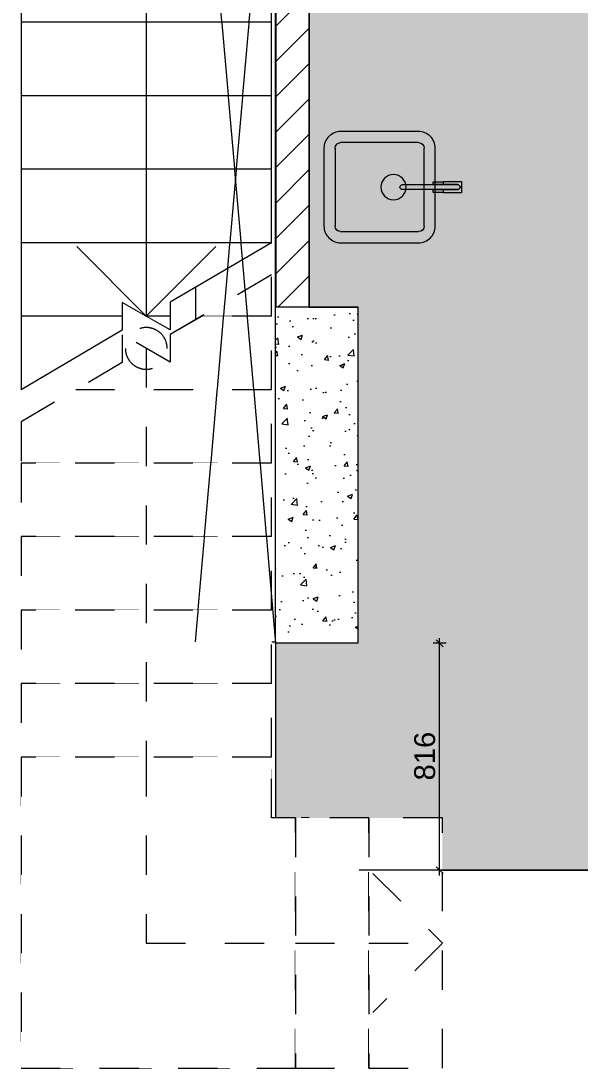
# Model space of a CAD drawing. Header units: millimetres. Extents: x 2336463 to 2579121, y 595385 to 778077.
# Drawn here: x 2436612 to 2438624, y 623808 to 627580 of the extents above; entities that cross this region are included whole.
import ezdxf

# ---------------------------------------------------------------- set-up
doc = ezdxf.new("R2010")
doc.units = ezdxf.units.MM
doc.header["$MEASUREMENT"] = 0
for name, pattern in [('Wipeout_Contour', [1000, 0, -1000]), ('Пунктирная', [88.194442, 0, -88.194442]), ('Штриховая', [282.222223, 141.111112, -141.111112])]:
    doc.linetypes.add(name, pattern=pattern)
for name, color, linetype in [('+возводимые стены', 7, 'Continuous'), ('1 Планировка размеры', 7, 'Continuous'), ('Интерьер - Мебель', 7, 'Continuous'), ('Конструктив - Лестницы', 7, 'Continuous')]:
    doc.layers.add(name, color=color, linetype=linetype)
for name, color, linetype, lineweight in [('+возводимые стены_Ном._пера__1', 7, 'Continuous', 13), ('+возводимые стены_Ном._пера__101', 252, 'Continuous', 5), ('1 Планировка_Ном._пера__1', 7, 'Continuous', 13), ('Интерьер - Мебель_Ном._пера__1', 7, 'Continuous', 13), ('сит план_Ном._пера__1', 7, 'Continuous', 13)]:
    doc.layers.add(name, color=color, linetype=linetype, lineweight=lineweight)
for name, color, linetype, lineweight, true_color in [('+возводимые стены_Ном._пера__119', 7, 'Continuous', 0, 0xdecbcb), ('+возводимые стены_Ном._пера__169', 7, 'Continuous', 5, 0x68b353), ('1 Планировка размеры_Ном._пера__242', 7, 'Continuous', 13, 0x1b55b5), ('Конструктив - Лестницы_Ном._пера__11', 7, 'Continuous', 15, 0x6c80ff)]:
    doc.layers.add(name, color=color, linetype=linetype, lineweight=lineweight, true_color=true_color)
doc.styles.add('СГЕНЕРИР_СТИЛЬ_1', font='arial.ttf')
doc.dimstyles.new('СГЕНЕРИР_СТИЛЬ__1', dxfattribs={"dimtxt": 75, "dimasz": 23.75, "dimexe": 0.18, "dimexo": 300, "dimgap": 0, "dimtad": 1, "dimtih": 1, "dimtoh": 1, "dimdec": 0, "dimzin": 0, "dimdsep": 46, "dimtxsty": 'СГЕНЕРИР_СТИЛЬ_1', "dimblk": 'ARROWHEAD_6', "dimblk1": 'ARROWHEAD_6', "dimblk2": 'ARROWHEAD_6', "dimcen": 0.09, "dimclrd": 256, "dimclre": 256, "dimclrt": 256, "dimazin": 0, "dimtfac": 1, "dimtdec": 4, "dimtmove": 0, "dimatfit": 3, "dimfxl": 0, "dimtolj": 1, "dimtzin": 0, "dimarcsym": 0})
doc.dimstyles.new('СГЕНЕРИР_СТИЛЬ__2', dxfattribs={"dimtxt": 75, "dimasz": 23.75, "dimexe": 0.18, "dimexo": 300, "dimgap": 0, "dimtad": 1, "dimdec": 0, "dimzin": 0, "dimdsep": 46, "dimtxsty": 'СГЕНЕРИР_СТИЛЬ_1', "dimblk": 'ARROWHEAD_6', "dimblk1": 'ARROWHEAD_6', "dimblk2": 'ARROWHEAD_6', "dimcen": 0.09, "dimclrd": 256, "dimclre": 256, "dimclrt": 256, "dimazin": 0, "dimtfac": 1, "dimtdec": 4, "dimtmove": 0, "dimatfit": 3, "dimfxl": 0, "dimtolj": 1, "dimtzin": 0, "dimarcsym": 0})

# ---------------------------------------------------------------- blocks, each defined once
blk = doc.blocks.new('Перекрытие_131', base_point=(2437238.3, 625347.3))
at = {"layer": 'Интерьер - Мебель_Ном._пера__1', "color": 7, "linetype": 'Continuous', "lineweight": 13, "flags": 128}
blk.add_lwpolyline([(2437238.3, 625347.3), (2437526.4, 625347.3), (2437526.4, 628668.1), (2437238.3, 628668.1)], close=True, dxfattribs=at)
blk = doc.blocks.new('Лестница_10', base_point=(2086872, 585813.7))
at = {"layer": 'Конструктив - Лестницы_Ном._пера__11', "color": 171, "linetype": 'Штриховая', "lineweight": 15, "true_color": 0x6c80ff, "flags": 128}
for points in [[(2436611.8, 624897.8), (2436611.8, 623814.1), (2437647.5, 623814.1), (2437647.5, 623839.1), (2436636.8, 623839.1), (2436636.8, 624897.8)], [(2437486.8, 624897.8), (2437486.8, 624689.1), (2437647.5, 624689.1), (2437647.5, 624714.1), (2437511.8, 624714.1), (2437511.8, 624897.8)]]:
    blk.add_lwpolyline(points, close=True, dxfattribs=at)
at = {"color": 254, "linetype": 'Wipeout_Contour', "lineweight": 0, "ltscale": 10066409.17495589}
blk.add_wipeout([(2437511.8, 627840), (2436611.8, 627840), (2436611.8, 627575.7), (2437511.8, 627575.7)], dxfattribs=at).dxf.layer = 'Конструктив - Лестницы'
at = {"layer": 'Конструктив - Лестницы_Ном._пера__11', "color": 171, "linetype": 'Continuous', "lineweight": 15, "true_color": 0x6c80ff}
for p, q in [((2436611.8, 627840), (2436611.8, 627575.7)), ((2437511.8, 627575.7), (2437511.8, 627840)), ((2436611.8, 627575.7), (2437511.8, 627575.7))]:
    blk.add_line(p, q, dxfattribs=at)
at = {"color": 254, "linetype": 'Wipeout_Contour', "lineweight": 0, "ltscale": 10066145.54734683}
blk.add_wipeout([(2437511.8, 627575.7), (2436611.8, 627575.7), (2436611.8, 627311.4), (2437511.8, 627311.4)], dxfattribs=at).dxf.layer = 'Конструктив - Лестницы'
at = {"layer": 'Конструктив - Лестницы_Ном._пера__11', "color": 171, "linetype": 'Continuous', "lineweight": 15, "true_color": 0x6c80ff}
for p, q in [((2437061.8, 627840), (2437061.8, 627575.7)), ((2437511.8, 627575.7), (2436611.8, 627575.7)), ((2436611.8, 627575.7), (2436611.8, 627311.4)), ((2437511.8, 627311.4), (2437511.8, 627575.7)), ((2436611.8, 627311.4), (2437511.8, 627311.4))]:
    blk.add_line(p, q, dxfattribs=at)
at = {"color": 254, "linetype": 'Wipeout_Contour', "lineweight": 0, "ltscale": 10065882.02386875}
blk.add_wipeout([(2437511.8, 627311.4), (2436611.8, 627311.4), (2436611.8, 627047.1), (2437511.8, 627047.1)], dxfattribs=at).dxf.layer = 'Конструктив - Лестницы'
at = {"layer": 'Конструктив - Лестницы_Ном._пера__11', "color": 171, "linetype": 'Continuous', "lineweight": 15, "true_color": 0x6c80ff}
for p, q in [((2437511.8, 627311.4), (2436611.8, 627311.4)), ((2436611.8, 627311.4), (2436611.8, 627047.1)), ((2437511.8, 627047.1), (2437511.8, 627311.4)), ((2436611.8, 627047.1), (2437511.8, 627047.1))]:
    blk.add_line(p, q, dxfattribs=at)
at = {"color": 254, "linetype": 'Wipeout_Contour', "lineweight": 0, "ltscale": 10065618.60451805}
blk.add_wipeout([(2437511.8, 627047.1), (2436611.8, 627047.1), (2436611.8, 626782.8), (2437511.8, 626782.8)], dxfattribs=at).dxf.layer = 'Конструктив - Лестницы'
at = {"layer": 'Конструктив - Лестницы_Ном._пера__11', "color": 171, "linetype": 'Continuous', "lineweight": 15, "true_color": 0x6c80ff}
for p, q in [((2437511.8, 627047.1), (2436611.8, 627047.1)), ((2436611.8, 627047.1), (2436611.8, 626782.8)), ((2437511.8, 626782.8), (2437511.8, 627047.1)), ((2436611.8, 626782.8), (2437511.8, 626782.8))]:
    blk.add_line(p, q, dxfattribs=at)
at = {"color": 254, "linetype": 'Wipeout_Contour', "lineweight": 0, "ltscale": 20130168.08630046}
blk.add_wipeout([(2436611.8, 626782.8), (2436611.8, 626518.5), (2436975.5, 626518.5), (2436975.5, 626567.9), (2437061.8, 626518.5), (2437148, 626518.5), (2437148, 626569.2), (2437511.8, 626782.8)], dxfattribs=at).dxf.layer = 'Конструктив - Лестницы'
at = {"layer": 'Конструктив - Лестницы_Ном._пера__11', "color": 171, "linetype": 'Continuous', "lineweight": 15, "true_color": 0x6c80ff}
for p, q in [((2437511.8, 626782.8), (2436611.8, 626782.8)), ((2436611.8, 626782.8), (2436611.8, 626518.5)), ((2436611.8, 626518.5), (2436975.5, 626518.5)), ((2437061.8, 626518.5), (2437148, 626518.5))]:
    blk.add_line(p, q, dxfattribs=at)
at = {"color": 254, "linetype": 'Wipeout_Contour', "lineweight": 0, "ltscale": 7550016.960447889}
blk.add_wipeout([(2437259.2, 626518.5), (2437511.8, 626518.5), (2437511.8, 626666.8)], dxfattribs=at).dxf.layer = 'Конструктив - Лестницы'
at = {"layer": 'Конструктив - Лестницы_Ном._пера__11', "color": 171, "linetype": 'Continuous', "lineweight": 15, "true_color": 0x6c80ff}
blk.add_line((2437511.8, 626782.8), (2437148, 626569.2), dxfattribs=at)
at = {"layer": 'Конструктив - Лестницы_Ном._пера__11', "color": 171, "linetype": 'Штриховая', "lineweight": 15, "true_color": 0x6c80ff}
for p, q in [((2437511.8, 626518.5), (2437511.8, 626666.8)), ((2437259.2, 626518.5), (2437511.8, 626518.5))]:
    blk.add_line(p, q, dxfattribs=at)
at = {"color": 254, "linetype": 'Wipeout_Contour', "lineweight": 0, "ltscale": 10064106.76101608}
blk.add_wipeout([(2436611.8, 626518.5), (2436611.8, 626254.2), (2436975.5, 626467.9), (2436975.5, 626518.5)], dxfattribs=at).dxf.layer = 'Конструктив - Лестницы'
at = {"color": 254, "linetype": 'Wipeout_Contour', "lineweight": 0, "ltscale": 7549072.113960188}
blk.add_wipeout([(2437148, 626518.5), (2437061.8, 626518.5), (2437148, 626469.2)], dxfattribs=at).dxf.layer = 'Конструктив - Лестницы'
at = {"layer": 'Конструктив - Лестницы_Ном._пера__11', "color": 171, "linetype": 'Continuous', "lineweight": 15, "true_color": 0x6c80ff}
for p, q in [((2436975.5, 626518.5), (2436611.8, 626518.5)), ((2436611.8, 626518.5), (2436611.8, 626254.2)), ((2437148, 626518.5), (2437061.8, 626518.5))]:
    blk.add_line(p, q, dxfattribs=at)
at = {"color": 254, "linetype": 'Wipeout_Contour', "lineweight": 0, "ltscale": 20131018.5443335}
blk.add_wipeout([(2436809.2, 626254.2), (2437511.8, 626254.2), (2437511.8, 626518.5), (2437259.2, 626518.5), (2437148, 626453.2), (2437148, 626353.2), (2436975.5, 626451.9), (2436975.5, 626351.9)], dxfattribs=at).dxf.layer = 'Конструктив - Лестницы'
at = {"layer": 'Конструктив - Лестницы_Ном._пера__11', "color": 171, "linetype": 'Continuous', "lineweight": 15, "true_color": 0x6c80ff}
for p, q in [((2437061.8, 627575.7), (2437061.8, 626518.5)), ((2437061.8, 626518.5), (2436811.8, 626768.5)), ((2437311.8, 626768.5), (2437061.8, 626518.5)), ((2437148, 626469.2), (2436975.5, 626567.9)), ((2436975.5, 626567.9), (2436975.5, 626467.9)), ((2437148, 626569.2), (2437148, 626469.2))]:
    blk.add_line(p, q, dxfattribs=at)
at = {"layer": 'Конструктив - Лестницы_Ном._пера__11', "color": 171, "linetype": 'Штриховая', "lineweight": 15, "true_color": 0x6c80ff}
for p, q in [((2437511.8, 626666.8), (2437148, 626453.2)), ((2437511.8, 626518.5), (2437259.2, 626518.5)), ((2437511.8, 626254.2), (2437511.8, 626518.5)), ((2437148, 626353.2), (2436975.5, 626451.9)), ((2436975.5, 626451.9), (2436975.5, 626351.9)), ((2437148, 626453.2), (2437148, 626353.2)), ((2436809.2, 626254.2), (2437511.8, 626254.2))]:
    blk.add_line(p, q, dxfattribs=at)
for start, end in [(0, 180), (180, 0)]:
    blk.add_arc((2437061.8, 626402.6), 75, start, end, dxfattribs=at)
at = {"color": 254, "linetype": 'Wipeout_Contour', "lineweight": 0, "ltscale": 12580795.92577321}
blk.add_wipeout([(2436611.8, 625990), (2437511.8, 625990), (2437511.8, 626254.2), (2436809.2, 626254.2), (2436611.8, 626138.3)], dxfattribs=at).dxf.layer = 'Конструктив - Лестницы'
at = {"layer": 'Конструктив - Лестницы_Ном._пера__11', "color": 171, "linetype": 'Continuous', "lineweight": 15, "true_color": 0x6c80ff}
blk.add_line((2436975.5, 626467.9), (2436611.8, 626254.2), dxfattribs=at)
at = {"layer": 'Конструктив - Лестницы_Ном._пера__11', "color": 171, "linetype": 'Штриховая', "lineweight": 15, "true_color": 0x6c80ff}
for p, q in [((2436975.5, 626351.9), (2436611.8, 626138.3)), ((2437511.8, 626254.2), (2436809.2, 626254.2)), ((2437511.8, 625990), (2437511.8, 626254.2)), ((2436611.8, 626138.3), (2436611.8, 625990)), ((2436611.8, 625990), (2437511.8, 625990))]:
    blk.add_line(p, q, dxfattribs=at)
at = {"color": 254, "linetype": 'Wipeout_Contour', "lineweight": 0, "ltscale": 10064565.96846143}
blk.add_wipeout([(2436611.8, 625990), (2436611.8, 625725.7), (2437511.8, 625725.7), (2437511.8, 625990)], dxfattribs=at).dxf.layer = 'Конструктив - Лестницы'
at = {"layer": 'Конструктив - Лестницы_Ном._пера__11', "color": 171, "linetype": 'Штриховая', "lineweight": 15, "true_color": 0x6c80ff}
for p, q in [((2437511.8, 625990), (2436611.8, 625990)), ((2436611.8, 625990), (2436611.8, 625725.7)), ((2437511.8, 625725.7), (2437511.8, 625990)), ((2436611.8, 625725.7), (2437511.8, 625725.7))]:
    blk.add_line(p, q, dxfattribs=at)
at = {"color": 254, "linetype": 'Wipeout_Contour', "lineweight": 0, "ltscale": 10064303.0698694}
blk.add_wipeout([(2436611.8, 625725.7), (2436611.8, 625461.4), (2437511.8, 625461.4), (2437511.8, 625725.7)], dxfattribs=at).dxf.layer = 'Конструктив - Лестницы'
at = {"layer": 'Конструктив - Лестницы_Ном._пера__11', "color": 171, "linetype": 'Штриховая', "lineweight": 15, "true_color": 0x6c80ff}
for p, q in [((2437511.8, 625725.7), (2436611.8, 625725.7)), ((2436611.8, 625725.7), (2436611.8, 625461.4)), ((2437511.8, 625461.4), (2437511.8, 625725.7)), ((2436611.8, 625461.4), (2437511.8, 625461.4))]:
    blk.add_line(p, q, dxfattribs=at)
at = {"color": 254, "linetype": 'Wipeout_Contour', "lineweight": 0, "ltscale": 10064040.27545374}
blk.add_wipeout([(2436611.8, 625461.4), (2436611.8, 625197.1), (2437511.8, 625197.1), (2437511.8, 625461.4)], dxfattribs=at).dxf.layer = 'Конструктив - Лестницы'
at = {"layer": 'Конструктив - Лестницы_Ном._пера__11', "color": 171, "linetype": 'Штриховая', "lineweight": 15, "true_color": 0x6c80ff}
for p, q in [((2437511.8, 625461.4), (2436611.8, 625461.4)), ((2436611.8, 625461.4), (2436611.8, 625197.1)), ((2437511.8, 625197.1), (2437511.8, 625461.4)), ((2436611.8, 625197.1), (2437511.8, 625197.1))]:
    blk.add_line(p, q, dxfattribs=at)
at = {"color": 254, "linetype": 'Wipeout_Contour', "lineweight": 0, "ltscale": 10063777.58522263}
blk.add_wipeout([(2436611.8, 625197.1), (2436611.8, 624932.8), (2437511.8, 624932.8), (2437511.8, 625197.1)], dxfattribs=at).dxf.layer = 'Конструктив - Лестницы'
at = {"layer": 'Конструктив - Лестницы_Ном._пера__11', "color": 171, "linetype": 'Штриховая', "lineweight": 15, "true_color": 0x6c80ff}
for p, q in [((2437511.8, 625197.1), (2436611.8, 625197.1)), ((2436611.8, 625197.1), (2436611.8, 624932.8)), ((2437511.8, 624932.8), (2437511.8, 625197.1)), ((2436611.8, 624932.8), (2437511.8, 624932.8))]:
    blk.add_line(p, q, dxfattribs=at)
at = {"color": 254, "linetype": 'Wipeout_Contour', "lineweight": 0, "ltscale": 15095842.72356412}
blk.add_wipeout([(2436611.8, 624932.8), (2436611.8, 623814.1), (2437597.5, 623814.1), (2437597.5, 624714.1), (2437511.8, 624714.1), (2437511.8, 624932.8)], dxfattribs=at).dxf.layer = 'Конструктив - Лестницы'
at = {"layer": 'Конструктив - Лестницы_Ном._пера__11', "color": 171, "linetype": 'Штриховая', "lineweight": 15, "true_color": 0x6c80ff}
for p, q in [((2437061.8, 626402.6), (2437061.8, 624932.8)), ((2437511.8, 624932.8), (2436611.8, 624932.8)), ((2436611.8, 624932.8), (2436611.8, 623814.1)), ((2437061.8, 624932.8), (2437061.8, 624264.1)), ((2437511.8, 624714.1), (2437511.8, 624932.8)), ((2437597.5, 624714.1), (2437511.8, 624714.1)), ((2437597.5, 623814.1), (2437597.5, 624714.1)), ((2436611.8, 623814.1), (2437597.5, 623814.1))]:
    blk.add_line(p, q, dxfattribs=at)
at = {"color": 254, "linetype": 'Wipeout_Contour', "lineweight": 0, "ltscale": 10065570.24640391}
blk.add_wipeout([(2437597.5, 624714.1), (2437597.5, 623814.1), (2437861.8, 623814.1), (2437861.8, 624714.1)], dxfattribs=at).dxf.layer = 'Конструктив - Лестницы'
at = {"layer": 'Конструктив - Лестницы_Ном._пера__11', "color": 171, "linetype": 'Штриховая', "lineweight": 15, "true_color": 0x6c80ff}
for p, q in [((2437597.5, 624714.1), (2437597.5, 623814.1)), ((2437861.8, 624714.1), (2437597.5, 624714.1)), ((2437861.8, 623814.1), (2437861.8, 624714.1)), ((2437061.8, 624264.1), (2437597.5, 624264.1)), ((2437597.5, 623814.1), (2437861.8, 623814.1))]:
    blk.add_line(p, q, dxfattribs=at)
at = {"color": 254, "linetype": 'Wipeout_Contour', "lineweight": 0, "ltscale": 10066594.34614372}
blk.add_wipeout([(2437861.8, 624714.1), (2437861.8, 623814.1), (2438126, 623814.1), (2438126, 624714.1)], dxfattribs=at).dxf.layer = 'Конструктив - Лестницы'
at = {"layer": 'Конструктив - Лестницы_Ном._пера__11', "color": 171, "linetype": 'Штриховая', "lineweight": 15, "true_color": 0x6c80ff}
for p, q in [((2437861.8, 624714.1), (2437861.8, 623814.1)), ((2438126, 624714.1), (2437861.8, 624714.1)), ((2438126, 623814.1), (2438126, 624714.1)), ((2437876, 624514.1), (2438126, 624264.1)), ((2437597.5, 624264.1), (2437861.8, 624264.1)), ((2437861.8, 624264.1), (2438126, 624264.1)), ((2438126, 624264.1), (2437876, 624014.1)), ((2437861.8, 623814.1), (2438126, 623814.1))]:
    blk.add_line(p, q, dxfattribs=at)
blk = doc.blocks.new('Стена_451', base_point=(2437646.8, 626552.3))
at = {"layer": '+возводимые стены_Ном._пера__169', "linetype": 'Continuous', "lineweight": 5, "true_color": 0x68b353}
h = blk.add_hatch(dxfattribs=at)
h.set_pattern_fill('Блоки_Бетонные_Эффективные', color=85, style=0, pattern_type=2)
h.set_pattern_definition([(45, (2086872.015, 585813.69), (-63.639609, 63.639609), [])])
h.paths.add_polyline_path([(2437646.8, 626552.3), (2437646.8, 628668.7), (2437526.8, 628668.7), (2437526.8, 626552.3)])
at = {"layer": '+возводимые стены_Ном._пера__101', "color": 252, "linetype": 'Continuous', "lineweight": 5, "flags": 128}
for points in [[(2437646.8, 628668.7), (2437526.8, 628668.7)], [(2437526.8, 628668.7), (2437526.8, 626552.3)], [(2437646.8, 628430.7), (2437646.8, 628668.7)], [(2437646.8, 626552.3), (2437646.8, 628310.7)], [(2437526.8, 626552.3), (2437646.8, 626552.3)]]:
    blk.add_lwpolyline(points, dxfattribs=at)
blk = doc.blocks.new('Мойка Белфаст 25')
at = {"layer": '1 Планировка_Ном._пера__1', "color": 7, "linetype": 'Continuous', "lineweight": 13}
for p, q in [((40, 60), (40, 340)), ((60, 360), (200, 360)), ((200, 360), (340, 360)), ((360, 340), (360, 60)), ((340, 40), (60, 40))]:
    blk.add_line(p, q, dxfattribs=at)
at = {"layer": '1 Планировка_Ном._пера__1', "color": 7, "linetype": 'Continuous', "lineweight": 13, "flags": 128}
for points in [[(180, 429), (191, 429), (191, 480, -1), (209, 480), (209, 429), (220, 429), (220, 494), (180, 494)], [(191, 282.1, 1), (209, 282.2), (209, 480, 1), (191, 480)], [(200, 400), (340, 400, -0.414214), (400, 340), (400, 60, -0.414214), (340, 0), (60, 0, -0.414214), (0, 60), (0, 340, -0.414214), (60, 400)]]:
    blk.add_lwpolyline(points, format="xyb", close=True, dxfattribs=at)
for points in [[(180.3, 393), (191, 393), (191, 428), (180.3, 428)], [(219.7, 393), (219.7, 428), (209, 428), (209, 393)]]:
    blk.add_lwpolyline(points, close=True, dxfattribs=at)
at = {"layer": '1 Планировка_Ном._пера__1', "color": 7, "linetype": 'Continuous', "lineweight": 13}
blk.add_circle((200, 250), 45, dxfattribs=at)
for centre, start, end in [((60, 340), 90, 180), ((340, 340), 0, 90), ((60, 60), 180, 270), ((340, 60), 270, 0)]:
    blk.add_arc(centre, 20, start, end, dxfattribs=at)
blk = doc.blocks.new('*D3168', base_point=(2086872, 585813.7))
at = {"layer": '1 Планировка размеры_Ном._пера__242', "color": 152, "linetype": 'Continuous', "lineweight": 13, "true_color": 0x1b55b5}
for p, q in [((2437646.8, 626852.3), (2437646.8, 627980.8)), ((2439386.8, 627584.6), (2439386.8, 627980.8)), ((2437628.1, 627957.4), (2437646.8, 627957.4)), ((2437659.3, 627969.9), (2437634.3, 627944.9)), ((2437646.8, 627957.4), (2439386.8, 627957.4)), ((2439374.3, 627944.9), (2439399.3, 627969.9)), ((2439386.8, 627957.4), (2439405.5, 627957.4))]:
    blk.add_line(p, q, dxfattribs=at)
at = {"layer": '1 Планировка размеры_Ном._пера__242', "color": 152, "lineweight": 13, "true_color": 0x1b55b5, "insert": (2438388.6, 627972.4), "char_height": 75, "attachment_point": 7, "style": 'СГЕНЕРИР_СТИЛЬ_1'}
blk.add_mtext('\\A1;{\\pql;\\fArial|b0|i0|c204|p38;1\xa0740}', dxfattribs=at)
blk = doc.blocks.new('ARROWHEAD_6')
at = {"color": 0, "linetype": 'Continuous', "lineweight": 0}
for p, q in [((0, 0), (-1, 0)), ((-0.5, -0.5), (0.5, 0.5))]:
    blk.add_line(p, q, dxfattribs=at)
blk = doc.blocks.new('*D3173', base_point=(2086872, 585813.7))
at = {"layer": '1 Планировка размеры_Ном._пера__242', "color": 152, "linetype": 'Continuous', "lineweight": 13, "true_color": 0x1b55b5}
for p, q in [((2438935.3, 624526.3), (2437826.4, 624526.3)), ((2438899.4, 624538.8), (2438924.4, 624513.8)), ((2438911.9, 623826.3), (2438911.9, 624526.3)), ((2438899.4, 623838.8), (2438924.4, 623813.8)), ((2439046, 623826.3), (2438888.4, 623826.3)), ((2438911.9, 623807.6), (2438911.9, 623826.3))]:
    blk.add_line(p, q, dxfattribs=at)
at = {"layer": '1 Планировка размеры_Ном._пера__242', "color": 152, "lineweight": 13, "true_color": 0x1b55b5, "insert": (2438896.9, 624090.9), "char_height": 75, "attachment_point": 7, "rotation": 90, "style": 'СГЕНЕРИР_СТИЛЬ_1'}
blk.add_mtext('\\A1;{\\pql;\\fArial|b0|i0|c204|p38;700}', dxfattribs=at)
blk = doc.blocks.new('*D3174', base_point=(2086872, 585813.7))
at = {"layer": '1 Планировка размеры_Ном._пера__242', "color": 152, "linetype": 'Continuous', "lineweight": 13, "true_color": 0x1b55b5}
for p, q in [((2439189.8, 625648.8), (2438888.4, 625648.8)), ((2438899.4, 625661.3), (2438924.4, 625636.3)), ((2438911.9, 624526.3), (2438911.9, 625648.8)), ((2438935.3, 624526.3), (2437826.4, 624526.3)), ((2438899.4, 624538.8), (2438924.4, 624513.8))]:
    blk.add_line(p, q, dxfattribs=at)
at = {"layer": '1 Планировка размеры_Ном._пера__242', "color": 152, "lineweight": 13, "true_color": 0x1b55b5, "insert": (2438896.9, 624959.3), "char_height": 75, "attachment_point": 7, "rotation": 90, "style": 'СГЕНЕРИР_СТИЛЬ_1'}
blk.add_mtext('\\A1;{\\pql;\\fArial|b0|i0|c204|p38;1\xa0122}', dxfattribs=at)
blk = doc.blocks.new('*D3195', base_point=(2086872, 585813.7))
at = {"layer": '1 Планировка размеры_Ном._пера__242', "color": 152, "linetype": 'Continuous', "lineweight": 13, "true_color": 0x1b55b5}
for p, q in [((2438138.9, 625342.3), (2438092, 625342.3)), ((2438127.9, 625329.8), (2438102.9, 625354.8)), ((2438115.4, 625342.3), (2438115.4, 625361.1)), ((2438115.4, 624526.3), (2438115.4, 625342.3)), ((2438138.9, 624526.3), (2437826.4, 624526.3)), ((2438102.9, 624538.8), (2438127.9, 624513.8)), ((2438115.4, 624507.6), (2438115.4, 624526.3))]:
    blk.add_line(p, q, dxfattribs=at)
at = {"layer": '1 Планировка размеры_Ном._пера__242', "color": 152, "lineweight": 13, "true_color": 0x1b55b5, "insert": (2438100.4, 624849), "char_height": 75, "attachment_point": 7, "rotation": 90, "style": 'СГЕНЕРИР_СТИЛЬ_1'}
blk.add_mtext('\\A1;{\\pql;\\fArial|b0|i0|c204|p38;816}', dxfattribs=at)

msp = doc.modelspace()

# ---------------------------------------------------------------- hatches: boundary and pattern name
at = {"layer": '+возводимые стены_Ном._пера__119', "linetype": 'Continuous', "lineweight": 0, "true_color": 0x373232}
msp.add_hatch(color=250, dxfattribs=at).paths.add_polyline_path([(2437526.4, 624526.3), (2437821.4, 624526.3), (2439486.8, 624526.3), (2439486.8, 627284.6), (2439386.9, 627284.6), (2439386.9, 628307.1), (2437646.8, 628307.1), (2437646.8, 626550.6), (2437821.4, 626550.6), (2437821.4, 625342.3), (2437526.4, 625342.3)])

# ---------------------------------------------------------------- linework, layer by layer
at = {"layer": '+возводимые стены_Ном._пера__1', "color": 7, "linetype": 'Continuous', "lineweight": 13, "flags": 128}
msp.add_lwpolyline([(2437526.4, 624526.3), (2437821.4, 624526.3), (2439486.8, 624526.3), (2439486.8, 627284.6), (2439386.9, 627284.6), (2439386.9, 628307.1), (2437646.8, 628307.1), (2437646.8, 626550.6), (2437821.4, 626550.6), (2437821.4, 625342.3), (2437526.4, 625342.3)], close=True, dxfattribs=at)

# ---------------------------------------------------------------- block references
at = {"layer": 'Интерьер - Мебель', "color": 7, "linetype": 'Continuous', "lineweight": 13}
msp.add_blockref('Перекрытие_131', (2437238.3, 625347.3), dxfattribs=at)

# ---------------------------------------------------------------- next in the draw order: block references
at = {"layer": 'Конструктив - Лестницы', "color": 8, "linetype": 'Пунктирная', "lineweight": 15}
msp.add_blockref('Лестница_10', (2086872, 585813.7), dxfattribs=at)

# ---------------------------------------------------------------- next in the draw order: hatches: boundary and pattern name
at = {"layer": 'сит план_Ном._пера__1', "linetype": 'Continuous', "lineweight": 13}
h = msp.add_hatch(dxfattribs=at)
h.set_pattern_fill('AR_CONC', style=0, pattern_type=2)
h.set_pattern_definition([(50, (2086872.01, 585813.69), (-182.18467, 15.939086), [19.05, -209.55]), (355, (2086872.01, 585813.69), (-35.24342, 191.05685), [15.24, -167.64058]), (100.451445, (2086887.2, 585812.36), (146.94125, 175.11775), [16.19001, -178.09024]), (46.1842, (2086872.01, 585864.49), (-271.07904, 42.04233), [28.575, -314.325]), (96.63556, (2086894.6, 585860.98), (237.40413, 247.42612), [24.28502, -267.1356]), (351.18415, (2086872.01, 585864.49), (237.40413, 247.42612), [22.85997, -251.45973]), (21, (2086897.41, 585851.79), (-151.61439, 102.2652), [19.05, -209.55]), (326, (2086897.41, 585851.79), (61.80203, 184.18797), [15.24, -167.64]), (71.451445, (2086910.05, 585843.26), (213.41642, 81.92277), [16.19001, -178.08994]), (37.5, (2086872.015, 585813.686), (3.088603, 84.555039), [0, -165.608, 0, -170.18, 0, -168.275]), (7.5, (2086872.015, 585813.69), (66.819663, 100.180575), [0, -97.028, 0, -161.798, 0, -64.135]), (327.5, (2086815.37, 585813.686), (-135.590595, 5.728744), [0, -63.5, 0, -198.12, 0, -262.89]), (317.5, (2086789.97, 585813.69), (148.12918, 25.42649), [0, -82.55, 0, -131.572, 0, -186.69])])
h.paths.add_polyline_path([(2437526.4, 626552.3), (2437821.4, 626552.3), (2437821.4, 625342.3), (2437526.4, 625342.3)])

# ---------------------------------------------------------------- next in the draw order: linework, layer by layer
at = {"layer": '1 Планировка_Ном._пера__1', "color": 7, "linetype": 'Continuous', "lineweight": 13}
for p, q in [((2437238.3, 628668.7), (2437526.4, 625342.3)), ((2437238.3, 625347.3), (2437526.4, 628668.1))]:
    msp.add_line(p, q, dxfattribs=at)
at = {"layer": 'сит план_Ном._пера__1', "color": 7, "linetype": 'Continuous', "lineweight": 13, "flags": 128}
msp.add_lwpolyline([(2437526.4, 626552.3), (2437821.4, 626552.3), (2437821.4, 625342.3), (2437526.4, 625342.3)], close=True, dxfattribs=at)

# ---------------------------------------------------------------- next in the draw order: block references
at = {"layer": '+возводимые стены', "color": 252, "lineweight": 5}
msp.add_blockref('Стена_451', (2437646.8, 626552.3), dxfattribs=at)
at = {"layer": '1 Планировка_Ном._пера__1', "color": 7, "linetype": 'Continuous', "lineweight": 13, "xscale": -1, "zscale": 1000, "rotation": 270}
msp.add_blockref('Мойка Белфаст 25', (2437700.1, 626782.5), dxfattribs=at)

# ---------------------------------------------------------------- next in the draw order: dimensions: what is measured, and where the dimension line sits
at = {"layer": '1 Планировка размеры', "color": 152, "linetype": 'Continuous', "lineweight": 13, "true_color": 0x1b55b5}
dim = msp.add_linear_dim(base=(2439386.8, 627957.4), p1=(2437646.8, 626552.3), p2=(2439386.8, 627284.6), dimstyle='СГЕНЕРИР_СТИЛЬ__1', dxfattribs=at)
dim.commit()
dim.dimension.update_dxf_attribs({"geometry": '*D3168', "text_midpoint": (2438517.4, 628009.9), "dimtype": 160})
for base, p1, p2, picture, middle in [((2438911.8552, 625648.7586), (2437526.395, 624526.3093), (2439489.8109, 625648.7586), '*D3174', (2438859.3552, 625088.1291)), ((2438115.4, 625342.3), (2437526.4, 624526.3), (2437821.4, 625342.3), '*D3195', (2438062.9, 624934.7)), ((2438911.9, 624526.3), (2439346, 623826.3), (2437526.4, 624526.3), '*D3173', (2438859.4, 624176.7))]:
    dim = msp.add_linear_dim(base=base, p1=p1, p2=p2, angle=90, dimstyle='СГЕНЕРИР_СТИЛЬ__2', dxfattribs=at)
    dim.commit()
    dim.dimension.update_dxf_attribs({"geometry": picture, "text_midpoint": middle, "dimtype": 160, "text_rotation": 90})

doc.saveas('drawing.dxf')
